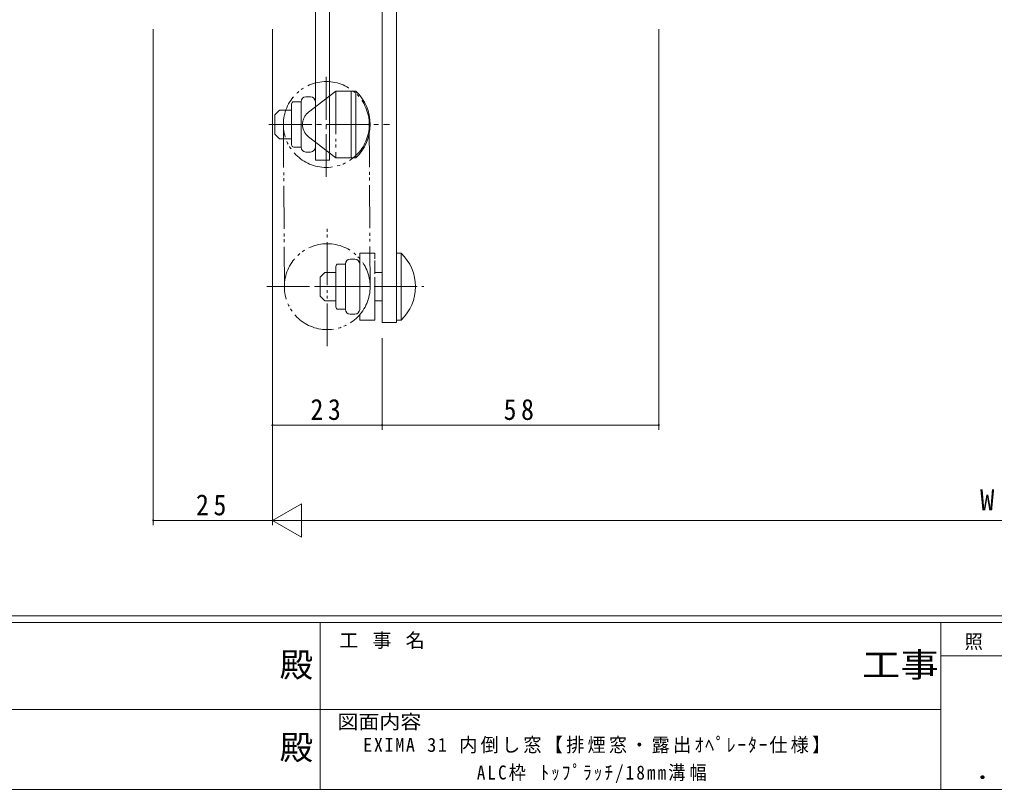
# Model space of a CAD drawing. Units: millimetres on the paper. Extents: x -420 to 373, y -297 to 267.
# Drawn here: x -95.7 to 108.7, y -297 to -135.6 of the extents above; entities that cross this region are included whole.
import ezdxf
from ezdxf.enums import TextEntityAlignment as Align

# ---------------------------------------------------------------- set-up
doc = ezdxf.new("R2010")
doc.units = ezdxf.units.MM
for name, pattern in [('CHAIN2', [12, 9, -1, 1, -1]), ('DASHED3', [4, 3, -1]), ('DOUBLE_CHAIN2', [12.8, 9, -1, 0.6, -0.6, 0.6, -1])]:
    doc.linetypes.add(name, pattern=pattern)
for name, color, linetype, lineweight in [('0-1_YKK_ZWAK', 7, 'Continuous', 9), ('0-5_YKK_13', 4, 'Continuous', 9), ('0-6_YKK_D', 6, 'Continuous', 9)]:
    doc.layers.add(name, color=color, linetype=linetype, lineweight=lineweight)
doc.layers.add('0-2_USER1', color=3, linetype='Continuous')
doc.styles.add('ＭＳ ゴシック', font='')
doc.styles.get('ＭＳ ゴシック').set_extended_font_data('MS Gothic')

msp = doc.modelspace()

# ---------------------------------------------------------------- linework, layer by layer
at = {"layer": '0-1_YKK_ZWAK'}
for p, q in [((352.3, -260.575), (-417.7, -260.575)), ((314.5, -261.975), (-417.7, -261.975)), ((-32.7, -261.975), (-32.7, -296.975)), ((97.5, -261.975), (97.5, -296.975)), ((165.684, -268.975), (97.5, -268.975)), ((-160.1, -280.175), (-31.3, -280.175)), ((-31.3, -280.175), (97.5, -280.175)), ((-417.7, -296.975), (314.5, -296.975))]:
    msp.add_line(p, q, dxfattribs=at)
at = {"layer": '0-5_YKK_13'}
for p, q in [((-19.702, -114.575), (-19.702, -199.075)), ((-16.702, -199.075), (-16.702, -114.575)), ((-33.702, -165.075), (-33.702, -132.575)), ((-30.702, -132.575), (-30.702, -165.075)), ((-25.202, -150.575), (-26.202, -150.575)), ((-25.202, -150.575), (-25.202, -164.575)), ((-38.702, -153.325), (-38.702, -161.825)), ((-36.702, -152.825), (-38.202, -152.825)), ((-36.702, -152.802), (-36.702, -154.189)), ((-35.702, -151.802), (-34.702, -151.802)), ((-33.702, -152.802), (-33.702, -162.349)), ((-29.402, -152.123), (-29.402, -154.873)), ((-41.202, -154.575), (-42.202, -155.575)), ((-38.702, -154.575), (-41.202, -154.575)), ((-36.702, -160.962), (-36.702, -154.189)), ((-42.202, -155.575), (-42.202, -159.575)), ((-36.702, -160.962), (-36.702, -162.349)), ((-30.702, -160.278), (-30.702, -163.028)), ((-36.702, -162.325), (-38.202, -162.325)), ((-35.702, -163.349), (-34.702, -163.349)), ((-30.702, -165.075), (-33.702, -165.075)), ((-26.402, -185.802), (-25.402, -185.802)), ((-15.702, -198.575), (-15.702, -184.575)), ((-29.402, -195.825), (-29.402, -187.325)), ((-27.402, -186.825), (-28.902, -186.825)), ((-27.402, -188.189), (-27.402, -186.802)), ((-24.402, -196.349), (-24.402, -186.802)), ((-21.202, -186.123), (-21.202, -188.873)), ((-32.702, -193.575), (-32.702, -189.575)), ((-27.402, -188.189), (-27.402, -194.962)), ((-31.702, -194.575), (-32.702, -193.575)), ((-29.402, -194.575), (-31.702, -194.575)), ((-27.402, -196.349), (-27.402, -194.962)), ((-27.402, -196.325), (-28.902, -196.325)), ((-26.402, -197.349), (-25.402, -197.349)), ((-19.702, -199.075), (-16.702, -199.075)), ((-15.702, -198.575), (-16.702, -198.575))]:
    msp.add_line(p, q, dxfattribs=at)
at = {"layer": '0-5_YKK_13', "linetype": 'CHAIN2'}
for p, q in [((-31.402, -168.575), (-31.402, -146.575)), ((-43.435, -157.575), (-18.116, -157.575)), ((-33.371, -191.575), (-10.963, -191.575))]:
    msp.add_line(p, q, dxfattribs=at)
at = {"layer": '0-5_YKK_13', "linetype": 'DOUBLE_CHAIN2'}
for p, q in [((-35.138, -155.003), (-29.402, -150.575)), ((-26.202, -150.575), (-29.402, -150.575)), ((-29.402, -150.575), (-29.402, -164.575)), ((-26.202, -150.575), (-26.202, -164.575)), ((-40.402, -157.628), (-40.202, -191.628)), ((-22.402, -157.522), (-22.202, -191.522)), ((-35.138, -160.148), (-29.402, -164.575)), ((-26.202, -164.575), (-29.402, -164.575)), ((-31.202, -204.075), (-31.202, -179.075)), ((-24.402, -184.575), (-24.402, -198.575)), ((-21.202, -184.575), (-24.402, -184.575)), ((-21.202, -198.575), (-21.202, -184.575)), ((-43.902, -191.575), (-19.342, -191.575)), ((-24.402, -198.575), (-21.202, -198.575))]:
    msp.add_line(p, q, dxfattribs=at)
at = {"layer": '0-5_YKK_13', "linetype": 'DASHED3'}
for p, q in [((-19.702, -188.575), (-21.202, -188.575)), ((-19.702, -194.575), (-21.202, -194.575))]:
    msp.add_line(p, q, dxfattribs=at)
at = {"layer": '0-5_YKK_13'}
for points in [[(-25.202, -164.575), (-26.202, -164.575), (-26.202, -150.575)], [(-38.702, -160.575), (-41.202, -160.575), (-42.202, -159.575)], [(-15.702, -184.575), (-16.702, -184.575), (-16.702, -198.575)], [(-29.402, -188.575), (-31.702, -188.575), (-32.702, -189.575)]]:
    msp.add_lwpolyline(points, dxfattribs=at)
at = {"layer": '0-5_YKK_13', "linetype": 'DOUBLE_CHAIN2'}
for centre in [(-31.402, -157.575), (-31.202, -191.575)]:
    msp.add_circle(centre, 9, dxfattribs=at)
at = {"layer": '0-5_YKK_13'}
for centre, radius, start, end in [((-31.869, -157.575), 9.667, 313.60283, 46.39716), ((-38.202, -153.325), 0.5, 90, 180), ((-35.702, -152.802), 1, 90, 180), ((-34.702, -152.802), 1, 0, 90), ((-38.202, -161.825), 0.5, 180, 270), ((-35.702, -162.349), 1, 180, 270), ((-34.702, -162.349), 1, 270, 0), ((-26.402, -186.802), 1, 90, 180), ((-25.402, -186.802), 1, 0, 90), ((-22.369, -191.575), 9.667, 313.60283, 46.39716), ((-28.902, -187.325), 0.5, 90, 180), ((-28.902, -195.825), 0.5, 180, 270), ((-26.402, -196.349), 1, 180, 270), ((-25.402, -196.349), 1, 270, 0)]:
    msp.add_arc(centre, radius, start, end, dxfattribs=at)
at = {"layer": '0-5_YKK_13', "linetype": 'DOUBLE_CHAIN2'}
msp.add_arc((-33.152, -157.575), 3.25, 127.66316, 232.33682, dxfattribs=at)
at = {"layer": '0-6_YKK_D'}
for p, q in [((-67.7, -137.575), (-67.7, -241.575)), ((-42.7, -137.575), (-42.7, -221.575)), ((-42.7, -137.575), (-42.7, -241.575)), ((-42.7, -137.575), (-42.7, -241.575)), ((38.3, -137.575), (38.3, -221.575)), ((-19.7, -202.4), (-19.7, -221.575)), ((-19.7, -202.4), (-19.7, -221.575)), ((-42.7, -220.575), (-19.7, -220.575)), ((-19.7, -220.575), (38.3, -220.575)), ((-42.7, -240.575), (-36.638, -237.075)), ((-36.638, -244.075), (-36.638, -237.075)), ((-67.7, -240.575), (-42.7, -240.575)), ((-42.7, -240.575), (-30.576, -240.575)), ((-42.7, -240.575), (-36.638, -244.075)), ((250.3, -240.575), (-35.7, -240.575))]:
    msp.add_line(p, q, dxfattribs=at)
for centre, start, end in [((-42.7, -220.575), 0, 180), ((-42.7, -220.575), 180, 0), ((-19.7, -220.575), 0, 180), ((-19.7, -220.575), 0, 180), ((-19.7, -220.575), 180, 0), ((-19.7, -220.575), 180, 0), ((38.3, -220.575), 0, 180), ((38.3, -220.575), 180, 0), ((-67.7, -240.575), 0, 180), ((-67.7, -240.575), 180, 0)]:
    msp.add_arc(centre, 0.106, start, end, dxfattribs=at)

# ---------------------------------------------------------------- texts
at = {"layer": '0-1_YKK_ZWAK', "color": 2, "style": 'ＭＳ ゴシック'}
for p in [(-41.182, -274.932), (-41.182, -292.253)]:
    msp.add_text('殿', height=5.132, dxfattribs=at).set_placement(p, align=Align.BOTTOM_LEFT)
at = {"layer": '0-1_YKK_ZWAK', "color": 2, "style": 'ＭＳ ゴシック', "width": 1.15}
msp.add_text('工事', height=5.132, dxfattribs=at).set_placement((80.931, -274.932), align=Align.BOTTOM_LEFT)
at = {"layer": '0-1_YKK_ZWAK', "style": 'ＭＳ ゴシック', "width": 1.1}
msp.add_text('図面内容', height=2.933, dxfattribs=at).set_placement((-29.083, -285.124), align=Align.BOTTOM_LEFT)
at = {"layer": '0-1_YKK_ZWAK', "color": 3, "style": 'ＭＳ ゴシック', "width": 1.15}
msp.add_text(' ． ．', height=3.666, dxfattribs=at).set_placement((101.955, -295.921), align=Align.BOTTOM_LEFT)
at = {"layer": '0-1_YKK_ZWAK', "char_height": 2.933, "attachment_point": 7, "style": 'ＭＳ ゴシック'}
for s, insert in [('\\T1.16;工\\~事\\~名', (-28.688, -267.508)), ('\\T1.17;\\W0.95;照\\~\\~査', (102.489, -267.756))]:
    msp.add_mtext(s, dxfattribs=dict(at, insert=insert))
at = {"layer": '0-2_USER1', "color": 7, "char_height": 2.933, "attachment_point": 7, "style": 'ＭＳ ゴシック'}
for s, insert in [('\\T1.18;\\W0.95;EXIMA\\~31\\~内倒し窓【排煙窓・露出ｵﾍﾟﾚｰﾀｰ仕様】', (-23.663, -289.424)), ('\\T1.24;\\W0.9;ALC枠\\~ﾄｯﾌﾟﾗｯﾁ/18mm溝幅', (0.157, -295.6))]:
    msp.add_mtext(s, dxfattribs=dict(at, insert=insert))
at = {"layer": '0-6_YKK_D', "color": 3, "style": 'ＭＳ ゴシック'}
msp.add_text('W', height=4.399, dxfattribs=at).set_placement((105.7, -239.775), align=Align.BOTTOM_LEFT)
at = {"layer": '0-6_YKK_D', "color": 3, "char_height": 4.399, "attachment_point": 7, "style": 'ＭＳ ゴシック'}
for s, insert in [('\\T1.36;\\W0.9;23', (-34.72, -219.575)), ('\\T1.36;\\W0.9;58', (5.78, -219.575)), ('\\T1.36;\\W0.9;25', (-58.72, -239.575))]:
    msp.add_mtext(s, dxfattribs=dict(at, insert=insert))

doc.saveas('drawing.dxf')
